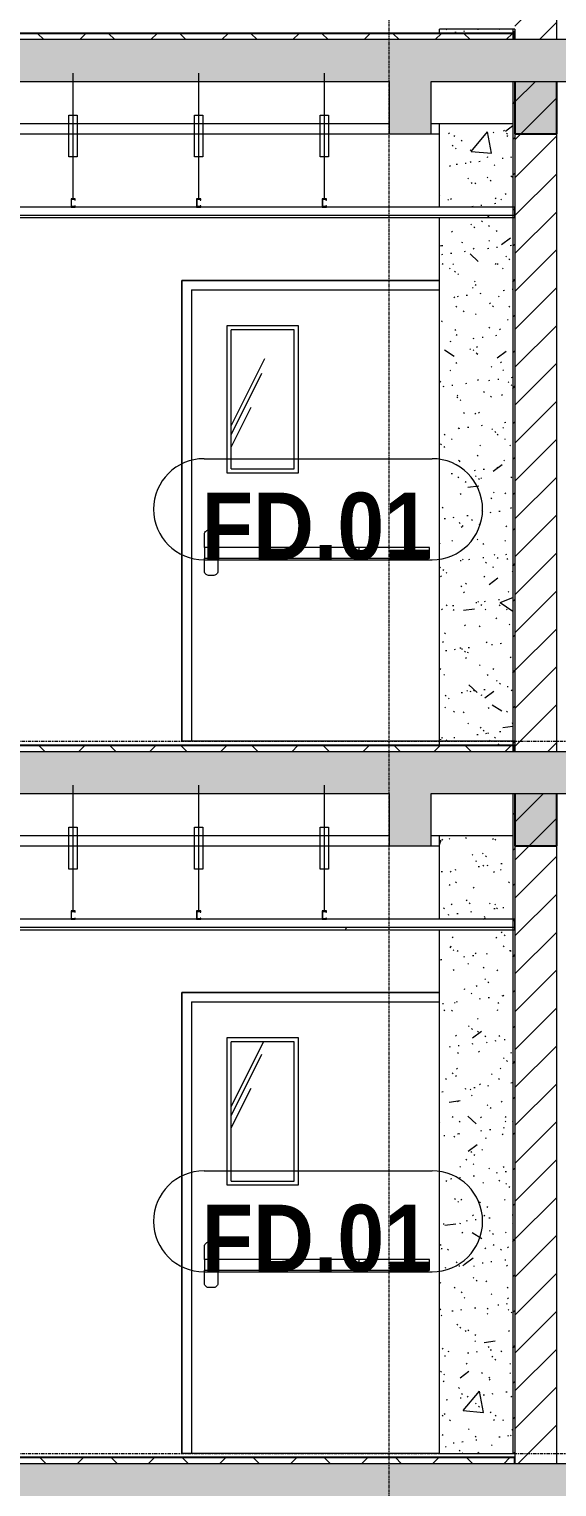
# Model space of a CAD drawing. Header units: millimetres. Extents: x 26124 to 258712, y -8723 to 35400.
# Drawn here: x 116533 to 119053, y 2040 to 9000 of the extents above; entities that cross this region are included whole.
import ezdxf

# ---------------------------------------------------------------- set-up
doc = ezdxf.new("R2010")
doc.units = ezdxf.units.MM
doc.linetypes.add('Centre', pattern=[31.75, 6.35, -4.7625, 15.875, -4.7625])
doc.linetypes.add('Grid Line', pattern=[22.225, 12.7, -3.175, 3.175, -3.175])
for name, color, linetype, lineweight in [('0-1', 7, 'Continuous', 5), ('A-CLNG', 13, 'Continuous', 9), ('A-CLNG-3', 13, 'Continuous', 18), ('A-CLNG-PATT-3', 13, 'Continuous', 9), ('A-DETL-GENF', 92, 'Continuous', 9), ('A-DETL-GENF-1', 7, 'Continuous', 9), ('A-DETL-MEDM', 33, 'Continuous', 18), ('A-DOOR', 31, 'Continuous', 9), ('A-DOOR-FRAM', 31, 'Continuous', 9), ('A-DOOR-IDEN', 31, 'Continuous', 9), ('A-FLOR-3', 192, 'Continuous', 25), ('A-FLOR-LEVL-2', 51, 'Centre', 9), ('A-FLOR-PATT-3', 8, 'Continuous', 9), ('A-WALL', 113, 'Continuous', 9), ('A-WALL-1', 113, 'Continuous', 18), ('A-WALL-PATT-4', 111, 'Continuous', 9), ('I-WALL', 2, 'Continuous', 9), ('I-WALL-3', 2, 'Continuous', 18), ('S-BEAM-1', 12, 'Continuous', 5), ('S-BEAM-2', 10, 'Continuous', 25), ('S-BEAM-3', 7, 'Continuous', 9), ('S-GRID-1', 1, 'Grid Line', 9)]:
    doc.layers.add(name, color=color, linetype=linetype, lineweight=lineweight)
doc.styles.add('Arial_B_1', font='arialbd.ttf', dxfattribs={"width": 0.9, "height": 320})
pattern_1 = [(45, (80880.3, 14125), (-169.7056, 169.7056), []), (135, (80880.3, 14125), (-169.7056, -169.7056), [])]
pattern_2 = [(0, (80880.3, 14125), (1300.48, 325.12), [53.645, -921.715, 53.645, -6123.635]), (0, (80880.3, 14125), (1300.48, 325.12), [-1029.005, -921.715, 53.645, -1897.075, -3251.2]), (0, (80880.3, 14125), (1300.48, 325.12), [-3901.44, 53.645, -921.715, 53.645, -2222.195]), (0, (80880.3, 14125), (1300.48, 325.12), [-4930.445, -596.595, 53.645, -1571.955]), (120, (81367.98, 14287.56), (-931.8022, 963.6887), [53.645, -921.715, -6177.28]), (120, (81367.98, 14287.56), (-931.8022, 963.6887), [-975.36, 53.645, -921.715, -5201.92]), (120, (81367.98, 14287.56), (-931.8022, 963.6887), [-1950.72, 53.645, -1897.075, -3251.2]), (120, (81367.98, 14287.56), (-931.8022, 963.6887), [-3901.44, 53.645, -921.715, -2275.84]), (120, (81367.98, 14287.56), (-931.8022, 963.6887), [-4876.8, 53.645, -596.595, -1625.6]), (120, (81367.98, 14287.56), (-931.8022, 963.6887), [-5527.04, 53.645, -1571.955]), (240, (81530.54, 14937.8), (-368.6778, -1288.8087), [53.645, -921.715, -6177.28]), (240, (81530.54, 14937.8), (-368.6778, -1288.8087), [-975.36, 53.645, -921.715, -5201.92]), (240, (81530.54, 14937.8), (-368.6778, -1288.8087), [-1950.72, 53.645, -1897.075, -3251.2]), (240, (81530.54, 14937.8), (-368.6778, -1288.8087), [-3901.44, 53.645, -921.715, -2275.84]), (240, (81530.54, 14937.8), (-368.6778, -1288.8087), [-4876.8, 53.645, -596.595, -1625.6]), (240, (81530.54, 14937.8), (-368.6778, -1288.8087), [-5527.04, 53.645, -1571.955])]
pattern_3 = [(63.435, (82789.9, 14236.3), (-0.002, 1625.6), [567.96, -3066.99]), (63.435, (81164.3, 14236.3), (-0.002, 1625.6), [567.96, -3066.99]), (63.435, (83568.1, 14550.35), (-0.002, 1625.6), [567.96, -3066.99]), (63.435, (81942.5, 14550.35), (-0.002, 1625.6), [567.96, -3066.99]), (63.435, (83450.3, 14439.5), (-0.002, 1625.6), [567.96, -3066.99]), (63.435, (81824.7, 14439.5), (-0.002, 1625.6), [567.96, -3066.99]), (63.435, (83330.26, 15074.4), (-0.002, 1625.6), [276.055, -3358.896]), (63.435, (81704.66, 15074.4), (-0.002, 1625.6), [276.055, -3358.896]), (63.435, (83251.74, 14976.15), (-0.002, 1625.6), [567.96, -3066.99]), (63.435, (81626.14, 14976.15), (-0.002, 1625.6), [567.96, -3066.99]), (63.435, (83265.6, 15046.7), (-0.002, 1625.6), [567.96, -3066.99]), (63.435, (81640, 15046.7), (-0.002, 1625.6), [567.96, -3066.99]), (63.435, (82609.74, 14737.2), (-0.002, 1625.6), [567.96, -3066.99]), (63.435, (80984.14, 14737.2), (-0.002, 1625.6), [567.96, -3066.99]), (63.435, (82623.6, 14820.35), (-0.002, 1625.6), [567.96, -3066.99]), (63.435, (80998, 14820.35), (-0.002, 1625.6), [567.96, -3066.99]), (63.435, (82627.3, 14880.3), (-0.002, 1625.6), [567.96, -3066.99]), (63.435, (81001.7, 14880.3), (-0.002, 1625.6), [567.96, -3066.99])]
pattern_4 = [(45, (80880.3, 14125), (-90.50967, 90.50967), [])]
pattern_5 = [(45, (80880.3, 14125), (-84.8528, 84.8528), [])]
pattern_6 = [(50, (80880.3, 14125), (1165.978, -102.01), [121.92, -1341.12]), (355, (80880.3, 14125), (-225.554, 1222.763), [97.536, -1072.896]), (100.451, (80977.5, 14116.5), (940.433, 1120.746), [103.616, -1139.776]), (46.184, (80880.3, 14450.1), (1734.906, -269.074), [182.88, -2011.68]), (96.636, (81024.9, 14427.7), (1519.38, 1583.536), [155.424, -1709.665]), (351.184, (80880.3, 14450.1), (1519.39, 1583.52), [146.304, -1609.344]), (21, (81042.9, 14368.8), (970.332, -654.498), [121.92, -1341.12]), (326, (81042.9, 14368.8), (395.533, 1178.804), [97.536, -1072.896]), (71.451, (81123.7, 14314.3), (1365.87, 524.296), [103.616, -1139.776]), (37.5, (80880.3, 14125), (19.767, 541.1527), [53.645, -1006.246, 53.645, -1035.507, -1076.96]), (37.5, (80880.3, 14125), (19.767, 541.1527), [-2149.043, 53.645, -1023.315]), (7.5, (80880.3, 14125), (427.646, 641.156), [53.645, -567.334, 53.645, -981.862, -410.464]), (7.5, (80880.3, 14125), (427.646, 641.156), [-1656.486, 53.645, -356.819]), (327.5, (80517.8, 14125), (867.782, -36.665), [53.645, -352.755, 53.645, -1214.323, -1682.496]), (327.5, (80517.8, 14125), (867.782, -36.665), [-1674.368, 53.645, -1628.85]), (317.5, (80355.2, 14125), (948.028, 162.731), [53.645, -474.675, 53.645, -788.416, -1194.816]), (317.5, (80355.2, 14125), (948.028, 162.731), [-1370.38, 53.645, -1141.17])]
pattern_7 = [(37.5, (80880.3, 14125), (-5.1206, 156.61216), [5.364, -118.181, 5.364, -132.812, -132.08]), (37.5, (80880.3, 14125), (-5.1206, 156.61216), [-261.722, 5.364, -126.716]), (7.5, (80880.3, 14125), (143.847, 229.3842), [5.364, -61.285, 5.364, -105.989, -42.672]), (7.5, (80880.3, 14125), (143.847, 229.3842), [-178.003, 5.364, -37.308]), (327.5, (80780.33, 14125), (253.1176, 0.4601), [5.364, -35.276, 5.364, -140.94, -191.008]), (327.5, (80780.33, 14125), (253.1176, 0.4601), [-186.944, 5.364, -185.644]), (317.5, (80780.33, 14125), (244.3381, 71.3376), [5.364, -14.956, 5.364, -90.546, -109.728]), (317.5, (80780.33, 14125), (244.3381, 71.3376), [-116.23, 5.364, -104.364])]

# ---------------------------------------------------------------- blocks, each defined once
blk = doc.blocks.new('NCV_TKTC_KET CAU_rvt-1-TKCS_MẶT CẮT 3')
at = {"layer": 'S-BEAM-1'}
for points in [[(119052.6, 8500), (119052.6, 8750), (118852.6, 8750), (118852.6, 8500)], [(119052.6, 5100), (119052.6, 5350), (118852.6, 5350), (118852.6, 5100)]]:
    blk.add_hatch(color=256, dxfattribs=at).paths.add_polyline_path(points)
at = {"layer": 'S-BEAM-2'}
for p, q in [((118852.6, 8750), (118852.6, 8500)), ((119052.6, 8500), (119052.6, 8750)), ((118852.6, 8500), (119052.6, 8500)), ((118852.6, 5350), (118852.6, 5100)), ((119052.6, 5100), (119052.6, 5350)), ((118852.6, 5100), (119052.6, 5100))]:
    blk.add_line(p, q, dxfattribs=at)
at = {"layer": 'S-BEAM-3'}
for p, q in [((116452.6, 8550), (118252.6, 8550)), ((116462.6, 8500), (118252.6, 8500)), ((118452.6, 8550), (118842.5, 8550)), ((118452.6, 8500), (118492.5, 8500)), ((116452.6, 5150), (118252.6, 5150)), ((116462.6, 5100), (118252.6, 5100)), ((118452.6, 5150), (118842.5, 5150)), ((118452.6, 5100), (118492.5, 5100))]:
    blk.add_line(p, q, dxfattribs=at)
blk = doc.blocks.new('FD_01 - FD_01-1200x2200mm-V44-TKCS_MẶT CẮT 3')
at = {"layer": 'A-DOOR'}
h = blk.add_hatch(dxfattribs=at)
h.set_pattern_fill('FP_9', color=256, style=0, pattern_type=2)
h.set_pattern_definition(pattern_3)
h.paths.add_polyline_path([(117797.5, 3500), (117797.5, 4165), (117497.5, 4165), (117497.5, 3500)])
for p, q in [((117477.5, 4185), (117817.5, 4185)), ((117477.5, 3480), (117477.5, 4185)), ((117817.5, 4185), (117817.5, 3480)), ((117797.5, 4165), (117497.5, 4165)), ((117497.5, 3500), (117497.5, 4165)), ((117797.5, 3500), (117797.5, 4165)), ((117817.5, 3480), (117477.5, 3480)), ((117497.5, 3500), (117797.5, 3500)), ((117389, 3208), (117414.4, 3208)), ((117370, 3125.4), (117370, 3188.9)), ((117433.5, 3188.9), (117433.5, 3125.4)), ((117370, 3125.4), (117370, 3074.6)), ((117433.5, 3125.4), (117370, 3125.4)), ((117370, 3074.6), (117433.5, 3074.6)), ((117370, 3011.1), (117370, 3074.6)), ((118107.8, 3125.4), (117433.5, 3125.4)), ((117433.5, 3125.4), (117433.5, 3074.6)), ((117433.5, 3074.6), (118107.8, 3074.6)), ((117433.5, 3074.6), (117433.5, 3011.1)), ((118107.8, 3074.6), (118107.8, 3125.4)), ((118445, 3125.4), (118107.8, 3125.4)), ((118107.8, 3074.6), (118445, 3074.6)), ((118445, 3074.6), (118445, 3125.4)), ((117414.4, 2992.1), (117389, 2992.1))]:
    blk.add_line(p, q, dxfattribs=at)
at = {"layer": 'A-DOOR', "flags": 128}
for points in [[(117370, 3188.9), (117370.5, 3193.1), (117371.9, 3197.2), (117374.1, 3200.8), (117377.2, 3203.8), (117380.8, 3206.1), (117384.8, 3207.5), (117389, 3208)], [(117414.4, 3208), (117418.7, 3207.5), (117422.7, 3206.1), (117426.3, 3203.8), (117429.3, 3200.8), (117431.6, 3197.2), (117433, 3193.1), (117433.5, 3188.9)], [(117389, 2992.1), (117384.8, 2992.5), (117380.8, 2993.9), (117377.2, 2996.2), (117374.1, 2999.2), (117371.9, 3002.8), (117370.5, 3006.9), (117370, 3011.1)], [(117433.5, 3011.1), (117433, 3006.9), (117431.6, 3002.8), (117429.3, 2999.2), (117426.3, 2996.2), (117422.7, 2993.9), (117418.7, 2992.5), (117414.4, 2992.1)]]:
    blk.add_lwpolyline(points, dxfattribs=at)
at = {"layer": 'A-DOOR-FRAM'}
for p, q in [((117262.5, 4400), (117262.5, 2200)), ((118492.5, 4400), (117262.5, 4400)), ((117307.5, 4355), (117307.5, 2200)), ((117307.5, 4355), (118492.5, 4355)), ((117307.5, 2200), (117262.5, 2200))]:
    blk.add_line(p, q, dxfattribs=at)
blk = doc.blocks.new('FD_01 - FD_01-1200x2200mm-V47-TKCS_MẶT CẮT 3')
at = {"layer": 'A-DOOR'}
h = blk.add_hatch(dxfattribs=at)
h.set_pattern_fill('FP_9', color=256, style=0, pattern_type=2)
h.set_pattern_definition(pattern_3)
h.paths.add_polyline_path([(117797.5, 6900), (117797.5, 7565), (117497.5, 7565), (117497.5, 6900)])
for p, q in [((117477.5, 7585), (117817.5, 7585)), ((117477.5, 6880), (117477.5, 7585)), ((117797.5, 7565), (117497.5, 7565)), ((117497.5, 6900), (117497.5, 7565)), ((117797.5, 6900), (117797.5, 7565)), ((117817.5, 7585), (117817.5, 6880)), ((117497.5, 6900), (117797.5, 6900)), ((117817.5, 6880), (117477.5, 6880)), ((117370, 6525.4), (117370, 6588.9)), ((117389, 6607.9), (117414.4, 6607.9)), ((117433.5, 6588.9), (117433.5, 6525.4)), ((117370, 6525.4), (117370, 6474.6)), ((117433.5, 6525.4), (117370, 6525.4)), ((117370, 6474.6), (117433.5, 6474.6)), ((117370, 6411.1), (117370, 6474.6)), ((118107.8, 6525.4), (117433.5, 6525.4)), ((117433.5, 6525.4), (117433.5, 6474.6)), ((117433.5, 6474.6), (118107.8, 6474.6)), ((117433.5, 6474.6), (117433.5, 6411.1)), ((118107.8, 6474.6), (118107.8, 6525.4)), ((118445, 6525.4), (118107.8, 6525.4)), ((118107.8, 6474.6), (118445, 6474.6)), ((118445, 6474.6), (118445, 6525.4)), ((117414.4, 6392), (117389, 6392))]:
    blk.add_line(p, q, dxfattribs=at)
at = {"layer": 'A-DOOR', "flags": 128}
for points in [[(117370, 6588.9), (117370.5, 6593.1), (117371.9, 6597.2), (117374.1, 6600.8), (117377.2, 6603.8), (117380.8, 6606.1), (117384.8, 6607.5), (117389, 6607.9)], [(117414.4, 6607.9), (117418.7, 6607.5), (117422.7, 6606.1), (117426.3, 6603.8), (117429.3, 6600.8), (117431.6, 6597.2), (117433, 6593.1), (117433.5, 6588.9)], [(117389, 6392), (117384.8, 6392.5), (117380.8, 6393.9), (117377.2, 6396.2), (117374.1, 6399.2), (117371.9, 6402.8), (117370.5, 6406.9), (117370, 6411.1)], [(117433.5, 6411.1), (117433, 6406.9), (117431.6, 6402.8), (117429.3, 6399.2), (117426.3, 6396.2), (117422.7, 6393.9), (117418.7, 6392.5), (117414.4, 6392)]]:
    blk.add_lwpolyline(points, dxfattribs=at)
at = {"layer": 'A-DOOR-FRAM'}
for p, q in [((117262.5, 7800), (117262.5, 5600)), ((118492.5, 7800), (117262.5, 7800)), ((117307.5, 7755), (117307.5, 5600)), ((117307.5, 7755), (118492.5, 7755)), ((117307.5, 5600), (117262.5, 5600))]:
    blk.add_line(p, q, dxfattribs=at)
blk = doc.blocks.new('Repeating Detail - THANH TREO TRẦN 600-354052-TKCS_MẶT CẮT 3')
at = {"layer": 'A-DETL-GENF'}
for points in [[(116732.564287, 28550), (116752.564287, 28550), (116752.564287, 28556), (116750.064287, 28552.5), (116735.064287, 28552.5), (116735.064287, 28587.5), (116750.064287, 28587.5), (116752.564287, 28584), (116752.564287, 28590), (116732.564287, 28590)], [(117332.564287, 28550), (117352.564287, 28550), (117352.564287, 28556), (117350.064287, 28552.5), (117335.064287, 28552.5), (117335.064287, 28587.5), (117350.064287, 28587.5), (117352.564287, 28584), (117352.564287, 28590), (117332.564287, 28590)], [(117932.564287, 28550), (117952.564287, 28550), (117952.564287, 28556), (117950.064287, 28552.5), (117935.064287, 28552.5), (117935.064287, 28587.5), (117950.064287, 28587.5), (117952.564287, 28584), (117952.564287, 28590), (117932.564287, 28590)]]:
    blk.add_hatch(color=256, dxfattribs=at).paths.add_polyline_path(points)
for p, q in [((116742.564287, 28590), (116742.564287, 29190)), ((117342.564287, 28590), (117342.564287, 29190)), ((117942.564287, 28590), (117942.564287, 29190)), ((116722.564287, 28990), (116762.564287, 28990)), ((116722.564287, 28790), (116722.564287, 28990)), ((116762.564287, 28990), (116762.564287, 28790)), ((117322.564287, 28990), (117362.564287, 28990)), ((117322.564287, 28790), (117322.564287, 28990)), ((117362.564287, 28990), (117362.564287, 28790)), ((117922.564287, 28990), (117962.564287, 28990)), ((117922.564287, 28790), (117922.564287, 28990)), ((117962.564287, 28990), (117962.564287, 28790)), ((116762.564287, 28790), (116722.564287, 28790)), ((117362.564287, 28790), (117322.564287, 28790)), ((117962.564287, 28790), (117922.564287, 28790)), ((116752.564287, 28590), (116732.564287, 28590)), ((116732.564287, 28590), (116732.564287, 28550)), ((116752.564287, 28590), (116732.564287, 28590)), ((116732.564287, 28590), (116732.564287, 28550)), ((116732.564287, 28550), (116752.564287, 28550)), ((116732.564287, 28550), (116752.564287, 28550)), ((116735.064287, 28587.5), (116750.064287, 28587.5)), ((116735.064287, 28552.5), (116735.064287, 28587.5)), ((116735.064287, 28552.5), (116735.064287, 28587.5)), ((116735.064287, 28587.5), (116750.064287, 28587.5)), ((116750.064287, 28552.5), (116735.064287, 28552.5)), ((116750.064287, 28552.5), (116735.064287, 28552.5)), ((116750.064287, 28587.5), (116750.064287, 28584)), ((116750.064287, 28587.5), (116750.064287, 28584)), ((116750.064287, 28584), (116752.564287, 28584)), ((116750.064287, 28584), (116752.564287, 28584)), ((116752.564287, 28556), (116750.064287, 28556)), ((116750.064287, 28556), (116750.064287, 28552.5)), ((116752.564287, 28556), (116750.064287, 28556)), ((116750.064287, 28556), (116750.064287, 28552.5)), ((116752.564287, 28584), (116752.564287, 28590)), ((116752.564287, 28584), (116752.564287, 28590)), ((116752.564287, 28550), (116752.564287, 28556)), ((116752.564287, 28550), (116752.564287, 28556)), ((117352.564287, 28590), (117332.564287, 28590)), ((117332.564287, 28590), (117332.564287, 28550)), ((117352.564287, 28590), (117332.564287, 28590)), ((117332.564287, 28590), (117332.564287, 28550)), ((117332.564287, 28550), (117352.564287, 28550)), ((117332.564287, 28550), (117352.564287, 28550)), ((117335.064287, 28587.5), (117350.064287, 28587.5)), ((117335.064287, 28552.5), (117335.064287, 28587.5)), ((117335.064287, 28552.5), (117335.064287, 28587.5)), ((117335.064287, 28587.5), (117350.064287, 28587.5)), ((117350.064287, 28552.5), (117335.064287, 28552.5)), ((117350.064287, 28552.5), (117335.064287, 28552.5)), ((117350.064287, 28587.5), (117350.064287, 28584)), ((117350.064287, 28587.5), (117350.064287, 28584)), ((117350.064287, 28584), (117352.564287, 28584)), ((117350.064287, 28584), (117352.564287, 28584)), ((117352.564287, 28556), (117350.064287, 28556)), ((117350.064287, 28556), (117350.064287, 28552.5)), ((117352.564287, 28556), (117350.064287, 28556)), ((117350.064287, 28556), (117350.064287, 28552.5)), ((117352.564287, 28584), (117352.564287, 28590)), ((117352.564287, 28584), (117352.564287, 28590)), ((117352.564287, 28550), (117352.564287, 28556)), ((117352.564287, 28550), (117352.564287, 28556)), ((117952.564287, 28590), (117932.564287, 28590)), ((117932.564287, 28590), (117932.564287, 28550)), ((117952.564287, 28590), (117932.564287, 28590)), ((117932.564287, 28590), (117932.564287, 28550)), ((117932.564287, 28550), (117952.564287, 28550)), ((117932.564287, 28550), (117952.564287, 28550)), ((117935.064287, 28587.5), (117950.064287, 28587.5)), ((117935.064287, 28552.5), (117935.064287, 28587.5)), ((117935.064287, 28552.5), (117935.064287, 28587.5)), ((117935.064287, 28587.5), (117950.064287, 28587.5)), ((117950.064287, 28552.5), (117935.064287, 28552.5)), ((117950.064287, 28552.5), (117935.064287, 28552.5)), ((117950.064287, 28587.5), (117950.064287, 28584)), ((117950.064287, 28587.5), (117950.064287, 28584)), ((117950.064287, 28584), (117952.564287, 28584)), ((117950.064287, 28584), (117952.564287, 28584)), ((117952.564287, 28556), (117950.064287, 28556)), ((117950.064287, 28556), (117950.064287, 28552.5)), ((117952.564287, 28556), (117950.064287, 28556)), ((117950.064287, 28556), (117950.064287, 28552.5)), ((117952.564287, 28584), (117952.564287, 28590)), ((117952.564287, 28584), (117952.564287, 28590)), ((117952.564287, 28550), (117952.564287, 28556)), ((117952.564287, 28550), (117952.564287, 28556))]:
    blk.add_line(p, q, dxfattribs=at)
blk = doc.blocks.new('STN_Door Tag - STN_Door Tag-1788670-TKCS_MẶT CẮT 3')
at = {"layer": 'A-DOOR-IDEN'}
for p, q in [((47163.5, 10529.1), (48251.6, 10529.1)), ((47163.5, 10046.1), (48251.6, 10046.1))]:
    blk.add_line(p, q, dxfattribs=at)
for centre, start, end in [((47163.5, 10287.6), 90, 270), ((48251.6, 10287.6), 270, 90)]:
    blk.add_arc(centre, 241.5, start, end, dxfattribs=at)

msp = doc.modelspace()

# ---------------------------------------------------------------- hatches: boundary and pattern name
at = {"layer": 'A-CLNG-PATT-3'}
h = msp.add_hatch(dxfattribs=at)
h.set_pattern_fill('FP_4', color=256, style=0, pattern_type=2)
h.set_pattern_definition(pattern_2)
h.paths.add_polyline_path([(118625.9, 8100), (118852.4, 8100), (118852.4, 8110), (112252.6, 8110), (112252.6, 8100), (118219.8, 8100)])
h = msp.add_hatch(dxfattribs=at)
h.set_pattern_fill('FP_4', color=256, style=0, pattern_type=2)
h.set_pattern_definition(pattern_2)
h.paths.add_polyline_path([(114971, 4700), (118852.4, 4700), (118852.4, 4710), (114630.6, 4710), (114630.6, 4700)])
h.paths.add_polyline_path([(109691.9, 4700), (112074.6, 4700), (112074.6, 4710), (109452.5, 4710), (109452.5, 4700)])
h.paths.add_polyline_path([(112230.6, 4700), (114474.6, 4700), (114474.6, 4710), (112230.6, 4710)])
at = {"layer": 'A-DETL-GENF-1'}
h = msp.add_hatch(color=256, dxfattribs=at)
h.paths.add_polyline_path([(116152.5, 1550), (116452.5, 1550), (116452.5, 1950), (118252.6, 1950), (118252.6, 1700), (118452.6, 1700), (118452.6, 1950), (122652.5, 1950), (122652.5, 1550), (122953, 1550), (122953, 1950), (126952.5, 1950), (126952.5, 1550), (127252.5, 1550), (127252.5, 2150), (112052.6, 2150), (112052.6, 1550), (112352.5, 1550), (112352.5, 1950), (116152.5, 1950), (116152.5, 1809.6)])
h.paths.add_polyline_path([(33652.6, 1550), (33952.6, 1550), (33952.6, 2000), (37952.1, 2000), (37952.1, 1550), (38252.6, 1550), (38252.6, 1950), (42452.6, 1950), (42452.6, 1700), (42652.6, 1700), (42652.6, 1950), (44452.6, 1950), (44452.6, 1550), (44752.6, 1550), (44752.6, 1950), (48552.6, 1950), (48552.6, 1550), (48852.6, 1550), (48852.6, 2150), (33652.6, 2150), (33652.6, 1809.6)])
h.paths.add_polyline_path([(126952.5, 4950), (127252.5, 4950), (127252.5, 5550), (112052.6, 5550), (112052.6, 4950), (112352.5, 4950), (112352.5, 5350), (116152.5, 5350), (116152.5, 4950), (116452.5, 4950), (116452.5, 5350), (118252.6, 5350), (118252.6, 5100), (118452.6, 5100), (118452.6, 5350), (122652.5, 5350), (122652.5, 4950), (122953, 4950), (122953, 5350), (126952.5, 5350)])
h.paths.add_polyline_path([(44752.6, 4950), (44752.6, 5350), (48552.6, 5350), (48552.6, 4950), (48852.6, 4950), (48852.6, 5550), (33652.6, 5550), (33652.6, 4950), (33952.6, 4950), (33952.6, 5380), (37952.1, 5380), (37952.1, 4950), (38252.6, 4950), (38252.6, 5350), (42452.6, 5350), (42452.6, 5100), (42652.6, 5100), (42652.6, 5350), (44452.6, 5350), (44452.6, 4950), (44717.3, 4950)])
h.paths.add_polyline_path([(126952.5, 8350), (127252.5, 8350), (127252.5, 8950), (112052.6, 8950), (112052.6, 8350), (112352.5, 8350), (112352.5, 8750), (116152.5, 8750), (116152.5, 8350), (116452.5, 8350), (116452.5, 8750), (118252.6, 8750), (118252.6, 8500), (118452.6, 8500), (118452.6, 8750), (122652.5, 8750), (122652.5, 8350), (122953, 8350), (122953, 8750), (126952.5, 8750)])
h.paths.add_polyline_path([(33952.6, 8350), (33952.6, 8780), (37952.1, 8780), (37952.1, 8350), (38252.6, 8350), (38252.6, 8750), (42452.6, 8750), (42452.6, 8500), (42652.6, 8500), (42652.6, 8750), (44452.6, 8750), (44452.6, 8350), (44752.6, 8350), (44752.6, 8750), (48552.6, 8750), (48552.6, 8350), (48852.6, 8350), (48852.6, 8950), (33652.6, 8950), (33652.6, 8350)])
h.paths.add_polyline_path([(33952.6, 11750), (33952.6, 12200), (37952.1, 12200), (37952.1, 11750), (38252.6, 11750), (38252.6, 12150), (42452.6, 12150), (42452.6, 11900), (42652.6, 11900), (42652.6, 12150), (44452.6, 12150), (44452.6, 11750), (44752.6, 11750), (44752.6, 12150), (48552.6, 12150), (48552.6, 11750), (48852.6, 11750), (48852.6, 12350), (33652.6, 12350), (33652.6, 11750)])
h.paths.add_polyline_path([(116189.3, 11750), (116452.5, 11750), (116452.5, 12150), (118252.6, 12150), (118252.6, 11900), (118452.6, 11900), (118452.6, 12150), (122652.5, 12150), (122652.5, 11750), (122953, 11750), (122953, 12150), (126952.5, 12150), (126952.5, 11750), (127252.5, 11750), (127252.5, 12350), (112052.6, 12350), (112052.6, 11750), (112352.5, 11750), (112352.5, 12150), (116152.5, 12150), (116152.5, 11750)])
h.paths.add_polyline_path([(126952.5, 15150), (127252.5, 15150), (127252.5, 15750), (112052.6, 15750), (112052.6, 15150), (112352.5, 15150), (112352.5, 15550), (116152.5, 15550), (116152.5, 15150), (116452.5, 15150), (116452.5, 15550), (118252.6, 15550), (118252.6, 15300), (118452.6, 15300), (118452.6, 15550), (122652.5, 15550), (122652.5, 15150), (122953, 15150), (122953, 15550), (126952.5, 15550)])
h.paths.add_polyline_path([(33952.6, 15150), (33952.6, 15600), (37952.1, 15600), (37952.1, 15150), (38252.6, 15150), (38252.6, 15550), (42452.6, 15550), (42452.6, 15300), (42652.6, 15300), (42652.6, 15550), (44452.6, 15550), (44452.6, 15150), (44752.6, 15150), (44752.6, 15550), (48552.6, 15550), (48552.6, 15150), (48852.6, 15150), (48852.6, 15750), (33652.6, 15750), (33652.6, 15150)])
h.paths.add_polyline_path([(126952.5, 18550), (127252.5, 18550), (127252.5, 19150), (112052.6, 19150), (112052.6, 18550), (112352.5, 18550), (112352.5, 18950), (116152.5, 18950), (116152.5, 18550), (116452.5, 18550), (116452.5, 18950), (118252.6, 18950), (118252.6, 18700), (118452.6, 18700), (118452.6, 18950), (122652.5, 18950), (122652.5, 18550), (122953, 18550), (122953, 18950), (126952.5, 18950), (126952.5, 18552.9)])
h.paths.add_polyline_path([(33952.6, 18550), (33952.6, 19000), (37952.1, 19000), (37952.1, 18550), (38252.6, 18550), (38252.6, 18950), (42452.6, 18950), (42452.6, 18700), (42652.6, 18700), (42652.6, 18950), (44452.6, 18950), (44452.6, 18550), (44752.6, 18550), (44752.6, 18950), (48552.6, 18950), (48552.6, 18550), (48852.6, 18550), (48852.6, 19150), (33652.6, 19150), (33652.6, 18550)])
h.paths.add_polyline_path([(126952.5, 21950), (127252.5, 21950), (127252.5, 22550), (112052.6, 22550), (112052.6, 21950), (112352.5, 21950), (112352.5, 22350), (116152.5, 22350), (116152.5, 21950), (116452.5, 21950), (116452.5, 22350), (118252.6, 22350), (118252.6, 22100), (118452.6, 22100), (118452.6, 22350), (122652.5, 22350), (122652.5, 21950), (122953, 21950), (122953, 22350), (126952.5, 22350), (126952.5, 22140.7)])
h.paths.add_polyline_path([(33652.6, 21950), (33952.6, 21950), (33952.6, 22400), (37952.1, 22400), (37952.1, 21950), (38252.6, 21950), (38252.6, 22350), (42452.6, 22350), (42452.6, 22100), (42652.6, 22100), (42652.6, 22350), (44452.6, 22350), (44452.6, 21950), (44752.6, 21950), (44752.6, 22350), (48552.6, 22350), (48552.6, 21950), (48852.6, 21950), (48852.6, 22550), (33652.6, 22550), (33652.6, 22140.7)])
h.paths.add_polyline_path([(127252.5, 25350), (127252.5, 25950), (112052.6, 25950), (112052.6, 25350), (112352.5, 25350), (112352.5, 25750), (116152.5, 25750), (116152.5, 25350), (116452.5, 25350), (116452.5, 25750), (118252.6, 25750), (118252.6, 25500), (118452.6, 25500), (118452.6, 25750), (122652.5, 25750), (122652.5, 25350), (122953, 25350), (122953, 25750), (126952.5, 25750), (126952.5, 25350)])
h.paths.add_polyline_path([(33952.6, 25350), (33952.6, 25800), (37952.1, 25800), (37952.1, 25350), (38252.6, 25350), (38252.6, 25750), (42452.6, 25750), (42452.6, 25500), (42652.6, 25500), (42652.6, 25750), (44452.6, 25750), (44452.6, 25350), (44752.6, 25350), (44752.6, 25750), (48552.6, 25750), (48552.6, 25350), (48852.6, 25350), (48852.6, 25950), (33652.6, 25950), (33652.6, 25350)])
h.paths.add_polyline_path([(126952.6, 28750), (127252.6, 28750), (127252.6, 29650), (127052.6, 29650), (127052.6, 29350), (116452.6, 29350), (116452.6, 29550), (112052.6, 29550), (112052.6, 28950), (112352.7, 28950), (112352.7, 29350), (116152.6, 29350), (116152.6, 28950), (116452.6, 28950), (116452.6, 29150), (118252.6, 29150), (118252.6, 28900), (118452.6, 28900), (118452.6, 29150), (122652.6, 29150), (122652.6, 28750), (122952.6, 28750), (122952.6, 29150), (126952.6, 29150)])
h.paths.add_polyline_path([(33952.6, 28750), (33952.6, 29150), (37952.1, 29150), (37952.1, 28750), (38252.6, 28750), (38252.6, 29150), (42452.6, 29150), (42452.6, 28900), (42652.6, 28900), (42652.6, 29150), (44452.6, 29150), (44452.6, 28950), (44752.6, 28950), (44752.6, 29350), (48552.6, 29350), (48552.6, 28950), (48852.6, 28950), (48852.6, 29550), (44452.6, 29550), (44452.6, 29350), (33852.6, 29350), (33852.6, 29650), (33652.6, 29650), (33652.6, 28750)])
h.paths.add_polyline_path([(127252.6, 32700), (127252.6, 33200), (126454.5, 33200), (126454.5, 33000), (127054.5, 33000), (127054.5, 32700)])
h.paths.add_polyline_path([(33652.6, 32700), (33850.6, 32700), (33850.6, 33000), (34450.6, 33000), (34450.6, 33200), (33652.6, 33200)])
h.paths.add_polyline_path([(112252.5, 32800), (112252.5, 33000), (114152.7, 33000), (114152.7, 32800), (114352.5, 32800), (114352.5, 33000), (116252.6, 33000), (116252.6, 32800), (116452.6, 32800), (116452.6, 33200), (112052.4, 33200), (112052.4, 32800)])
h.paths.add_polyline_path([(46752.4, 32800), (46752.4, 33000), (48652.6, 33000), (48652.6, 32800), (48852.7, 32800), (48852.7, 33200), (44452.6, 33200), (44452.6, 32800), (44652.6, 32800), (44652.6, 33000), (46552.6, 33000), (46552.6, 32800)])
at = {"layer": 'A-FLOR-PATT-3'}
h = msp.add_hatch(dxfattribs=at)
h.set_pattern_fill('FP_8', color=256, style=0, pattern_type=2)
h.set_pattern_definition(pattern_1)
h.paths.add_polyline_path([(118625.9, 8950), (118852.5, 8950), (118852.5, 8980), (112252.6, 8980), (112252.6, 8950), (118452.6, 8950)])
h.paths.add_polyline_path([(44692.6, 8950), (48652.6, 8950), (48652.6, 8980), (42052.6, 8980), (42052.6, 8950), (44452.6, 8950)])
h = msp.add_hatch(dxfattribs=at)
h.set_pattern_fill('FP_8', color=256, style=0, pattern_type=2)
h.set_pattern_definition(pattern_1)
h.paths.add_polyline_path([(118625.9, 5550), (118852.5, 5550), (118852.5, 5580), (112252.6, 5580), (112252.6, 5550), (117813.7, 5550)])
h.paths.add_polyline_path([(42052.6, 5550), (48652.6, 5550), (48652.6, 5580), (42052.6, 5580)])
h = msp.add_hatch(dxfattribs=at)
h.set_pattern_fill('FP_8', color=256, style=0, pattern_type=2)
h.set_pattern_definition(pattern_1)
h.paths.add_polyline_path([(51652.5, 2130), (51652.5, 2180), (42052.6, 2180), (42052.6, 2150), (48852.6, 2150), (48852.6, 2130), (51620.9, 2130)])
h.paths.add_polyline_path([(109252.6, 2130), (112052.6, 2130), (112052.6, 2150), (118852.5, 2150), (118852.5, 2180), (109252.6, 2180)])
at = {"layer": 'A-WALL-PATT-4'}
h = msp.add_hatch(dxfattribs=at)
h.set_pattern_fill('FP_1', color=256, style=0, pattern_type=2)
h.set_pattern_definition(pattern_4)
h.paths.add_polyline_path([(119052.5, 8950), (119052.5, 12150), (118852.5, 12150), (118852.5, 8950)])
h = msp.add_hatch(dxfattribs=at)
h.set_pattern_fill('FP_6', color=256, style=0, pattern_type=2)
h.set_pattern_definition(pattern_6)
h.paths.add_polyline_path([(118492.5, 5600), (118502.5, 5600), (118502.5, 8100), (118492.5, 8100), (118492.5, 6593.4)])
h.paths.add_polyline_path([(118492.5, 8150), (118502.5, 8150), (118502.5, 8550), (118492.5, 8550), (118492.5, 8387.3)])
h.paths.add_polyline_path([(118502.5, 8980), (118502.5, 9000), (118492.5, 9000), (118492.5, 8980)])
h = msp.add_hatch(dxfattribs=at)
h.set_pattern_fill('FP_7', color=256, style=0, pattern_type=2)
h.set_pattern_definition(pattern_7)
h.paths.add_polyline_path([(118492.5, 5600), (118502.5, 5600), (118502.5, 8100), (118492.5, 8100), (118492.5, 6593.4)])
h.paths.add_polyline_path([(118492.5, 8150), (118502.5, 8150), (118502.5, 8550), (118492.5, 8550), (118492.5, 8387.3)])
h.paths.add_polyline_path([(118502.5, 8980), (118502.5, 9000), (118492.5, 9000), (118492.5, 8980)])
h = msp.add_hatch(dxfattribs=at)
h.set_pattern_fill('FP_6', color=256, style=0, pattern_type=2)
h.set_pattern_definition(pattern_6)
h.paths.add_polyline_path([(118842.5, 5600), (118842.5, 8100), (118502.5, 8100), (118502.5, 5600), (118625.9, 5600)])
h.paths.add_polyline_path([(118625.9, 8150), (118842.5, 8150), (118842.5, 8550), (118502.5, 8550), (118502.5, 8150)])
h.paths.add_polyline_path([(118502.5, 8980), (118842.5, 8980), (118842.5, 9000), (118502.5, 9000), (118502.5, 8985.3)])
h = msp.add_hatch(dxfattribs=at)
h.set_pattern_fill('FP_7', color=256, style=0, pattern_type=2)
h.set_pattern_definition(pattern_7)
h.paths.add_polyline_path([(118842.5, 5600), (118842.5, 8100), (118502.5, 8100), (118502.5, 5600), (118625.9, 5600)])
h.paths.add_polyline_path([(118625.9, 8150), (118842.5, 8150), (118842.5, 8550), (118502.5, 8550), (118502.5, 8150)])
h.paths.add_polyline_path([(118502.5, 8980), (118842.5, 8980), (118842.5, 9000), (118502.5, 9000), (118502.5, 8985.3)])
h = msp.add_hatch(dxfattribs=at)
h.set_pattern_fill('FP_5', color=256, style=0, pattern_type=2)
h.set_pattern_definition(pattern_5)
h.paths.add_polyline_path([(118852.5, 5600), (118852.3, 8750), (118842.5, 8750), (118842.5, 5600)])
h.paths.add_polyline_path([(118852.5, 8950), (118852.5, 9000), (118842.5, 9000), (118842.5, 8950), (118845, 8950)])
h = msp.add_hatch(dxfattribs=at)
h.set_pattern_fill('FP_1', color=256, style=0, pattern_type=2)
h.set_pattern_definition(pattern_4)
h.paths.add_polyline_path([(118852.5, 5550), (119052.5, 5550), (119052.5, 8750), (118852.5, 8750), (118852.5, 5600)])
h = msp.add_hatch(dxfattribs=at)
h.set_pattern_fill('FP_6', color=256, style=0, pattern_type=2)
h.set_pattern_definition(pattern_6)
h.paths.add_polyline_path([(118492.5, 2200), (118502.5, 2200), (118502.5, 4700), (118492.5, 4700), (118492.5, 3005.6)])
h.paths.add_polyline_path([(118492.5, 4750), (118502.5, 4750), (118502.5, 5150), (118492.5, 5150), (118492.5, 4799.5)])
h.paths.add_polyline_path([(118492.5, 5580), (118502.5, 5580), (118502.5, 5600), (118492.5, 5600)])
h = msp.add_hatch(dxfattribs=at)
h.set_pattern_fill('FP_7', color=256, style=0, pattern_type=2)
h.set_pattern_definition(pattern_7)
h.paths.add_polyline_path([(118492.5, 2200), (118502.5, 2200), (118502.5, 4700), (118492.5, 4700), (118492.5, 3005.6)])
h.paths.add_polyline_path([(118492.5, 4750), (118502.5, 4750), (118502.5, 5150), (118492.5, 5150), (118492.5, 4799.5)])
h.paths.add_polyline_path([(118492.5, 5580), (118502.5, 5580), (118502.5, 5600), (118492.5, 5600)])
h = msp.add_hatch(dxfattribs=at)
h.set_pattern_fill('FP_6', color=256, style=0, pattern_type=2)
h.set_pattern_definition(pattern_6)
h.paths.add_polyline_path([(118842.5, 2200), (118842.5, 4700), (118502.5, 4700), (118502.5, 2200), (118625.9, 2200)])
h.paths.add_polyline_path([(118842.5, 4750), (118842.5, 5150), (118502.5, 5150), (118502.5, 4750), (118625.9, 4750)])
h.paths.add_polyline_path([(118842.5, 5580), (118842.5, 5600), (118502.5, 5600), (118502.5, 5580), (118625.9, 5580)])
h = msp.add_hatch(dxfattribs=at)
h.set_pattern_fill('FP_7', color=256, style=0, pattern_type=2)
h.set_pattern_definition(pattern_7)
h.paths.add_polyline_path([(118842.5, 2200), (118842.5, 4700), (118502.5, 4700), (118502.5, 2200), (118625.9, 2200)])
h.paths.add_polyline_path([(118842.5, 4750), (118842.5, 5150), (118502.5, 5150), (118502.5, 4750), (118625.9, 4750)])
h.paths.add_polyline_path([(118842.5, 5580), (118842.5, 5600), (118502.5, 5600), (118502.5, 5580), (118625.9, 5580)])
h = msp.add_hatch(dxfattribs=at)
h.set_pattern_fill('FP_5', color=256, style=0, pattern_type=2)
h.set_pattern_definition(pattern_5)
h.paths.add_polyline_path([(118852.5, 2200), (118852.3, 5350), (118842.5, 5350), (118842.5, 2200)])
h.paths.add_polyline_path([(118852.5, 5550), (118852.5, 5600), (118842.5, 5600), (118842.5, 5550), (118845, 5550)])
h = msp.add_hatch(dxfattribs=at)
h.set_pattern_fill('FP_1', color=256, style=0, pattern_type=2)
h.set_pattern_definition(pattern_4)
h.paths.add_polyline_path([(118852.5, 2150), (119052.5, 2150), (119052.5, 5350), (118852.5, 5350), (118852.5, 2200)])

# ---------------------------------------------------------------- linework, layer by layer
at = {"layer": 'A-CLNG'}
for p, q in [((118852.4, 8110), (112252.6, 8110)), ((118852.4, 4710), (114630.6, 4710))]:
    msp.add_line(p, q, dxfattribs=at)
at = {"layer": 'A-CLNG-3'}
for p, q in [((116732.6, 8150), (115712.5, 8150)), ((117332.6, 8150), (116752.6, 8150)), ((117932.6, 8150), (117352.6, 8150)), ((118852.4, 8150), (117952.6, 8150)), ((118852.4, 8100), (118852.4, 8150)), ((112252.6, 8100), (118852.4, 8100)), ((116732.6, 4750), (115712.5, 4750)), ((117332.6, 4750), (116752.6, 4750)), ((117932.6, 4750), (117352.6, 4750)), ((118852.4, 4750), (117952.6, 4750)), ((118852.4, 4700), (118852.4, 4750)), ((114630.6, 4700), (118852.4, 4700))]:
    msp.add_line(p, q, dxfattribs=at)
at = {"layer": 'A-DETL-MEDM'}
for p, q in [((127252.5, 8950), (112052.6, 8950)), ((116452.5, 8750), (118252.6, 8750)), ((118252.6, 8750), (118252.6, 8500)), ((118452.6, 8500), (118452.6, 8750)), ((118452.6, 8750), (122652.5, 8750)), ((118252.6, 8500), (118452.6, 8500)), ((127252.5, 5550), (112052.6, 5550)), ((116452.5, 5350), (118252.6, 5350)), ((118252.6, 5350), (118252.6, 5100)), ((118452.6, 5100), (118452.6, 5350)), ((118452.6, 5350), (122652.5, 5350)), ((118252.6, 5100), (118452.6, 5100)), ((127252.5, 2150), (112052.6, 2150))]:
    msp.add_line(p, q, dxfattribs=at)
at = {"layer": 'A-FLOR-3'}
for p, q in [((118852.5, 8980), (112252.6, 8980)), ((118852.5, 8950), (118852.5, 8980)), ((118852.5, 5580), (112252.6, 5580)), ((118852.5, 5550), (118852.5, 5580)), ((118852.5, 2180), (109252.6, 2180)), ((118852.5, 2150), (118852.5, 2180))]:
    msp.add_line(p, q, dxfattribs=at)
at = {"layer": 'A-FLOR-LEVL-2'}
for p, q in [((26123.8, 5600), (134152.6, 5600)), ((26123.8, 2200), (134152.6, 2200))]:
    msp.add_line(p, q, dxfattribs=at)
at = {"layer": 'A-WALL'}
for p, q in [((118852.5, 8750), (118852.5, 5600)), ((117262.5, 5600), (117262.5, 7800)), ((117262.5, 7800), (118492.5, 7800)), ((118492.5, 5600), (117262.5, 5600)), ((118852.5, 5350), (118852.5, 2200)), ((117262.5, 2200), (117262.5, 4400)), ((117262.5, 4400), (118492.5, 4400)), ((118492.5, 2200), (117262.5, 2200))]:
    msp.add_line(p, q, dxfattribs=at)
at = {"layer": 'A-WALL-1'}
for p, q in [((119052.5, 8950), (119052.5, 12150)), ((118852.5, 9000), (118852.5, 8950)), ((119052.5, 5550), (119052.5, 8750)), ((118852.5, 5600), (118852.5, 5550)), ((119052.5, 2150), (119052.5, 5350)), ((118852.5, 2200), (118852.5, 2150))]:
    msp.add_line(p, q, dxfattribs=at)
at = {"layer": 'I-WALL'}
for p, q in [((118492.5, 8980), (118492.5, 9000)), ((118842.5, 9000), (118492.5, 9000)), ((118492.5, 8150), (118492.5, 8550)), ((118492.5, 5580), (118492.5, 8100)), ((118842.5, 5600), (118492.5, 5600)), ((118492.5, 4750), (118492.5, 5150)), ((118492.5, 2200), (118492.5, 4700)), ((118492.5, 2200), (118842.5, 2200))]:
    msp.add_line(p, q, dxfattribs=at)
at = {"layer": 'I-WALL-3'}
for p, q in [((118852.5, 9000), (118842.5, 9000)), ((118842.5, 9000), (118842.5, 8950)), ((118842.5, 8750), (118842.5, 5550)), ((118852.5, 5600), (118842.5, 5600)), ((118842.5, 5350), (118842.5, 2200)), ((118842.5, 2200), (118852.5, 2200))]:
    msp.add_line(p, q, dxfattribs=at)
at = {"layer": 'S-GRID-1'}
msp.add_line((118252.6, -2320.6), (118252.6, 30285.9), dxfattribs=at)

# ---------------------------------------------------------------- block references
at = {"layer": '0-1'}
msp.add_blockref('NCV_TKTC_KET CAU_rvt-1-TKCS_MẶT CẮT 3', (0, 0), dxfattribs=at)
at = {"layer": 'A-DETL-GENF'}
for p in [(0, -20400), (0, -23800)]:
    msp.add_blockref('Repeating Detail - THANH TREO TRẦN 600-354052-TKCS_MẶT CẮT 3', p, dxfattribs=at)
at = {"layer": 'A-DOOR'}
for name in ['FD_01 - FD_01-1200x2200mm-V47-TKCS_MẶT CẮT 3', 'FD_01 - FD_01-1200x2200mm-V44-TKCS_MẶT CẮT 3']:
    msp.add_blockref(name, (0, 0), dxfattribs=at)
at = {"layer": 'A-DOOR-IDEN'}
for p in [(70204.9, -3579.9), (70204.9, -6979.9)]:
    msp.add_blockref('STN_Door Tag - STN_Door Tag-1788670-TKCS_MẶT CẮT 3', p, dxfattribs=at)

# ---------------------------------------------------------------- texts
at = {"layer": 'A-DOOR-IDEN', "char_height": 320, "width": 1124.64, "attachment_point": 5, "line_spacing_factor": 0.936439, "style": 'Arial_B_1'}
for insert in [(117904.2, 6624.8), (117904.2, 3224.8)]:
    msp.add_mtext('\\pt7.2,14.4,21.6,28.8,36,43.2,50.4,57.6,64.8,72,79.2,86.4,93.6,100.8,108,115.2,122.4,129.6,136.8,144,151.2,158.4,165.6,172.8,180,187.2,194.4,201.6,208.8,216,223.2,230.4;FD.01', dxfattribs=dict(at, insert=insert))

doc.saveas('drawing.dxf')
